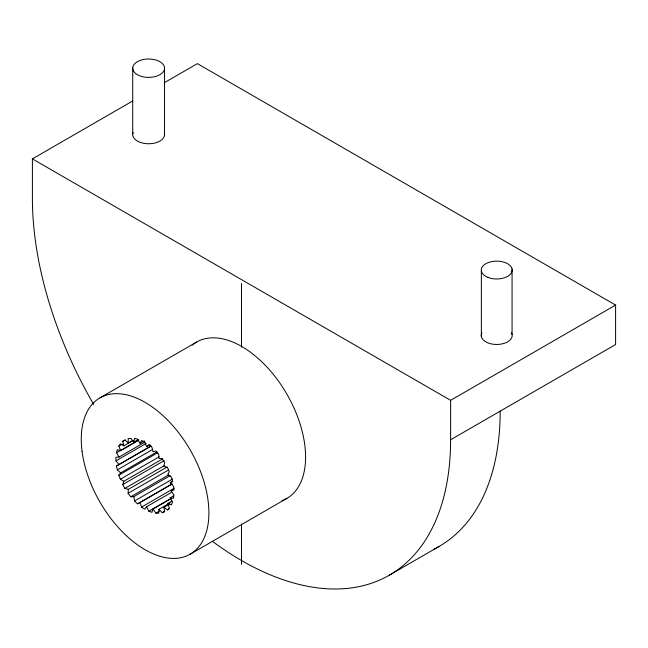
<?xml version="1.0" encoding="UTF-8"?>
<svg xmlns="http://www.w3.org/2000/svg" width="648" height="648" viewBox="0 0 648 648"><rect width="100%" height="100%" fill="white"/><g stroke="black" fill="none" stroke-linecap="round" stroke-linejoin="round"><path stroke-width="0.97" d="M170.108 475.673L133.853 496.603L130.766 496.773A41.018 23.684 60 0 1 128.118 493.306L128.328 489.37L167.176 466.949M170.157 502.791L158.938 509.263L158.711 513.192A41.018 23.684 60 0 1 155.876 513.095L153.017 509.069L171.145 498.596M132.646 440.462L128.328 442.949L128.118 438.769A41.018 23.684 60 0 1 130.766 438.356L133.853 442.09L134.517 438.485A41.018 23.684 60 0 1 137.498 439.085L140.073 443.354L144.391 440.859M128.328 489.37L124.918 488.406A41.018 23.684 60 0 1 122.772 484.526L123.857 481.286L162.697 458.857M153.017 509.069L151.932 512.301A41.018 23.684 60 0 1 148.846 511.199L146.594 506.768L171.631 492.318M140.073 443.354L141.572 440.543A41.018 23.684 60 0 1 144.707 442.122L146.594 446.642L150.053 444.65M123.857 481.286L120.334 479.245A41.018 23.684 60 0 1 118.819 475.195L120.706 472.846L156.954 451.915M146.594 506.768L144.707 509.109A41.018 23.684 60 0 1 141.572 507.076L140.073 502.532L172.012 484.088M172.133 500.977L167.824 503.472L171.315 504.97A41.018 23.684 60 0 0 172.465 502.273L170.23 497.842L173.502 498.231A41.018 23.684 60 0 0 173.891 494.861L171.048 490.82L173.891 490.074A41.018 23.684 60 0 0 173.502 486.251L170.23 482.857L172.465 481.019A41.018 23.684 60 0 0 171.315 476.977L167.824 474.449L169.314 471.631A41.018 23.684 60 0 0 167.468 467.637L163.976 466.123L164.633 462.502A41.018 23.684 60 0 0 162.211 458.8L158.938 458.395L158.711 454.208A41.018 23.684 60 0 0 155.876 451.032L153.017 451.769L151.932 447.274A41.018 23.684 60 0 0 148.846 444.812L146.594 446.642M93.644 404.425A295.723 170.74 60 0 1 32.4 198.329L32.4 158.882L132.791 100.926M164.211 82.782L197.389 63.626L615.6 305.078L615.6 344.525L450.611 439.781A295.723 170.74 60 0 1 212.252 541.25M99.954 397.872L196.644 342.055M133.35 440.389L123.857 445.873L122.772 441.377L125.364 439.879M138.834 440.203L120.706 450.668L118.819 446.148L122.278 444.155M133.853 442.09L138.17 439.603M144.974 442.09L119.078 457.043L116.519 452.774L138.097 440.316M151.016 446.156L119.078 464.592L115.992 460.85L146.205 443.41M120.706 472.846L117.296 469.865A41.018 23.684 60 0 1 116.519 465.904L151.041 445.97M117.296 469.865L152.685 449.429M118.819 475.195L157.667 452.774M120.334 479.245L159.173 456.816M122.772 484.526L164.203 460.607M124.918 488.406L164.624 465.483M128.118 493.306L168.683 469.881M130.766 496.773L168.747 474.846M140.073 502.532L137.498 503.82A41.018 23.684 60 0 1 134.517 500.985L172.498 479.058M170.23 482.857L172.814 481.367M137.498 503.82L172.028 483.894M141.572 507.076L174.377 488.138M171.048 490.82L173.64 489.329M170.23 497.842L173.68 495.85M148.846 511.199L170.424 498.741M158.938 509.263L162.211 512.649A41.018 23.684 60 0 0 164.633 511.734L163.976 507.36L169.152 504.371M155.876 513.095L159.327 511.102M162.211 512.649L164.803 511.151M163.976 507.36L167.468 509.879L169.193 508.883M32.4 158.882L450.611 400.334L615.6 305.078M190.204 554.194L286.894 498.369M389.367 575.157L438.939 546.539M116.519 465.904L119.078 464.592M119.078 457.043L115.992 457.229A41.018 23.684 60 0 0 115.992 460.85M120.706 450.668L117.296 449.72A41.018 23.684 60 0 0 116.519 452.774M123.857 445.873L120.334 443.848A41.018 23.684 60 0 0 118.819 446.148M128.328 442.949L124.918 439.976A41.018 23.684 60 0 0 122.772 441.377M167.824 503.472L169.314 508.016A41.018 23.684 60 0 1 167.468 509.879M133.853 496.603L134.517 500.985M512.066 269.001L512.066 334.481M481.351 271.107L481.351 336.587M450.611 400.334L450.611 439.781M241.51 283.516L241.51 347.174M241.51 524.005L241.51 564.424M164.535 68.542A15.916 9.194 0 0 1 140.154 75.978A15.916 9.194 0 0 1 141.191 60.07A15.916 9.194 0 0 1 164.535 68.542L164.535 134.914M132.719 67.854L132.719 134.217M192.221 345.157A90.25 52.107 60 0 1 286.894 394.154A90.25 52.107 60 0 1 281.985 500.637M500.183 411.164A295.723 170.74 60 0 1 433.755 549.334M511.369 332.683A15.463 8.926 0 0 1 496.976 344.461A15.463 8.926 0 0 1 481.893 332.975M164.325 133.026A15.916 9.194 0 0 1 148.028 143.751A15.916 9.194 0 0 1 133.18 132.346M82.061 451.267A90.25 52.107 60 0 0 185.296 556.462A90.25 52.107 60 0 0 167.873 420.366A90.25 52.107 60 0 0 82.061 451.267M487.831 277.368A15.463 8.926 0 0 0 512.114 270.84A15.463 8.926 0 0 0 490.188 261.962A15.463 8.926 0 0 0 487.831 277.368"/></g></svg>
